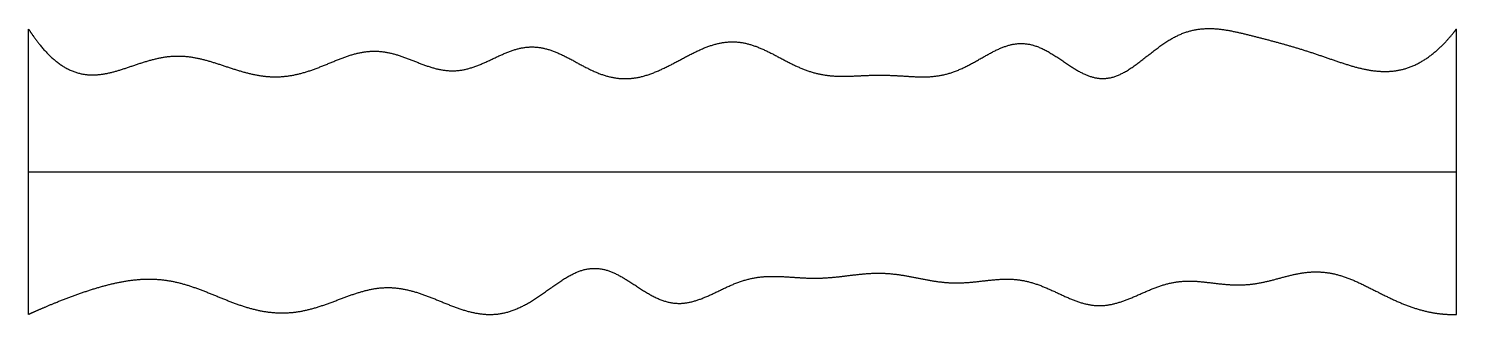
# Model space of a CAD drawing. Header units: millimetres. Extents: x 0 to 10, y 0 to 2.
import ezdxf

# ---------------------------------------------------------------- set-up
doc = ezdxf.new("R2010")
doc.units = ezdxf.units.MM
doc.layers.get('0').update_dxf_attribs({"linetype": 'CONTINUOUS'})

msp = doc.modelspace()

# ---------------------------------------------------------------- linework, layer by layer
for points in [[(0, 2), (0.018, 1.972), (0.055, 1.918), (0.11, 1.847), (0.185, 1.772), (0.28, 1.71), (0.377, 1.678), (0.475, 1.674), (0.575, 1.691), (0.675, 1.723), (0.776, 1.759), (0.878, 1.791), (0.979, 1.811), (1.081, 1.814), (1.182, 1.799), (1.283, 1.771), (1.384, 1.737), (1.486, 1.703), (1.588, 1.676), (1.69, 1.662), (1.792, 1.664), (1.895, 1.682), (1.997, 1.715), (2.099, 1.757), (2.2, 1.8), (2.301, 1.834), (2.402, 1.85), (2.502, 1.843), (2.603, 1.815), (2.704, 1.774), (2.805, 1.733), (2.906, 1.706), (3.007, 1.702), (3.108, 1.726), (3.208, 1.769), (3.308, 1.82), (3.408, 1.861), (3.507, 1.881), (3.606, 1.872), (3.705, 1.837), (3.805, 1.785), (3.904, 1.728), (4.005, 1.68), (4.106, 1.652), (4.208, 1.647), (4.31, 1.666), (4.413, 1.705), (4.515, 1.757), (4.616, 1.813), (4.717, 1.864), (4.818, 1.901), (4.917, 1.916), (5.016, 1.907), (5.114, 1.874), (5.213, 1.826), (5.311, 1.771), (5.41, 1.722), (5.51, 1.687), (5.611, 1.669), (5.713, 1.667), (5.816, 1.672), (5.919, 1.678), (6.022, 1.677), (6.125, 1.671), (6.228, 1.663), (6.33, 1.663), (6.432, 1.68), (6.532, 1.717), (6.632, 1.771), (6.732, 1.831), (6.831, 1.881), (6.93, 1.906), (7.029, 1.897), (7.128, 1.853), (7.227, 1.788), (7.325, 1.718), (7.422, 1.665), (7.518, 1.643), (7.614, 1.661), (7.71, 1.713), (7.806, 1.787), (7.903, 1.867), (8.002, 1.936), (8.103, 1.983), (8.205, 2.005), (8.308, 2.006), (8.411, 1.991), (8.513, 1.967), (8.615, 1.941), (8.716, 1.915), (8.816, 1.887), (8.916, 1.858), (9.016, 1.825), (9.117, 1.79), (9.218, 1.755), (9.32, 1.724), (9.421, 1.704), (9.521, 1.698), (9.62, 1.711), (9.718, 1.746), (9.814, 1.804), (9.889, 1.87), (9.945, 1.931), (9.982, 1.976), (10, 2)], [(0, 0), (0, 0.08), (0, 0.24), (0, 0.48), (0, 0.8), (0, 1.2), (0, 1.52), (0, 1.76), (0, 1.92), (0, 2)], [(10, 0), (10, 0.08), (10, 0.24), (10, 0.48), (10, 0.8), (10, 1.2), (10, 1.52), (10, 1.76), (10, 1.92), (10, 2)], [(0, 1), (0.4, 1), (1.2, 1), (2.4, 1), (4, 1), (6, 1), (7.6, 1), (8.8, 1), (9.6, 1), (10, 1)], [(0, 0), (0.019, 0.009), (0.057, 0.026), (0.115, 0.052), (0.193, 0.084), (0.292, 0.123), (0.392, 0.159), (0.493, 0.191), (0.594, 0.218), (0.696, 0.238), (0.798, 0.249), (0.899, 0.249), (0.999, 0.236), (1.099, 0.211), (1.197, 0.177), (1.296, 0.137), (1.395, 0.096), (1.494, 0.058), (1.595, 0.029), (1.696, 0.011), (1.798, 0.007), (1.9, 0.017), (2.001, 0.042), (2.102, 0.076), (2.203, 0.116), (2.302, 0.152), (2.401, 0.18), (2.5, 0.192), (2.599, 0.186), (2.698, 0.163), (2.798, 0.128), (2.898, 0.086), (2.999, 0.044), (3.101, 0.012), (3.203, -0.005), (3.305, -0.001), (3.406, 0.028), (3.506, 0.079), (3.605, 0.146), (3.703, 0.219), (3.799, 0.282), (3.895, 0.322), (3.991, 0.33), (4.088, 0.302), (4.184, 0.248), (4.281, 0.181), (4.379, 0.119), (4.477, 0.079), (4.576, 0.07), (4.675, 0.092), (4.774, 0.134), (4.874, 0.185), (4.974, 0.23), (5.075, 0.259), (5.176, 0.269), (5.278, 0.266), (5.379, 0.258), (5.481, 0.252), (5.583, 0.254), (5.684, 0.264), (5.786, 0.278), (5.887, 0.289), (5.988, 0.291), (6.089, 0.281), (6.19, 0.263), (6.29, 0.241), (6.392, 0.224), (6.493, 0.218), (6.595, 0.223), (6.696, 0.236), (6.798, 0.248), (6.899, 0.25), (7, 0.234), (7.1, 0.2), (7.2, 0.153), (7.299, 0.106), (7.398, 0.069), (7.496, 0.055), (7.595, 0.067), (7.693, 0.101), (7.793, 0.146), (7.893, 0.191), (7.993, 0.223), (8.094, 0.237), (8.195, 0.233), (8.297, 0.219), (8.398, 0.207), (8.5, 0.203), (8.602, 0.214), (8.703, 0.237), (8.803, 0.266), (8.904, 0.291), (9.004, 0.302), (9.103, 0.296), (9.202, 0.271), (9.302, 0.231), (9.401, 0.181), (9.5, 0.13), (9.599, 0.083), (9.699, 0.044), (9.799, 0.016), (9.879, 0.003), (9.939, -0.001), (9.98, -0.001), (10, 0)]]:
    msp.add_open_spline(points, degree=5)

doc.saveas('drawing.dxf')
